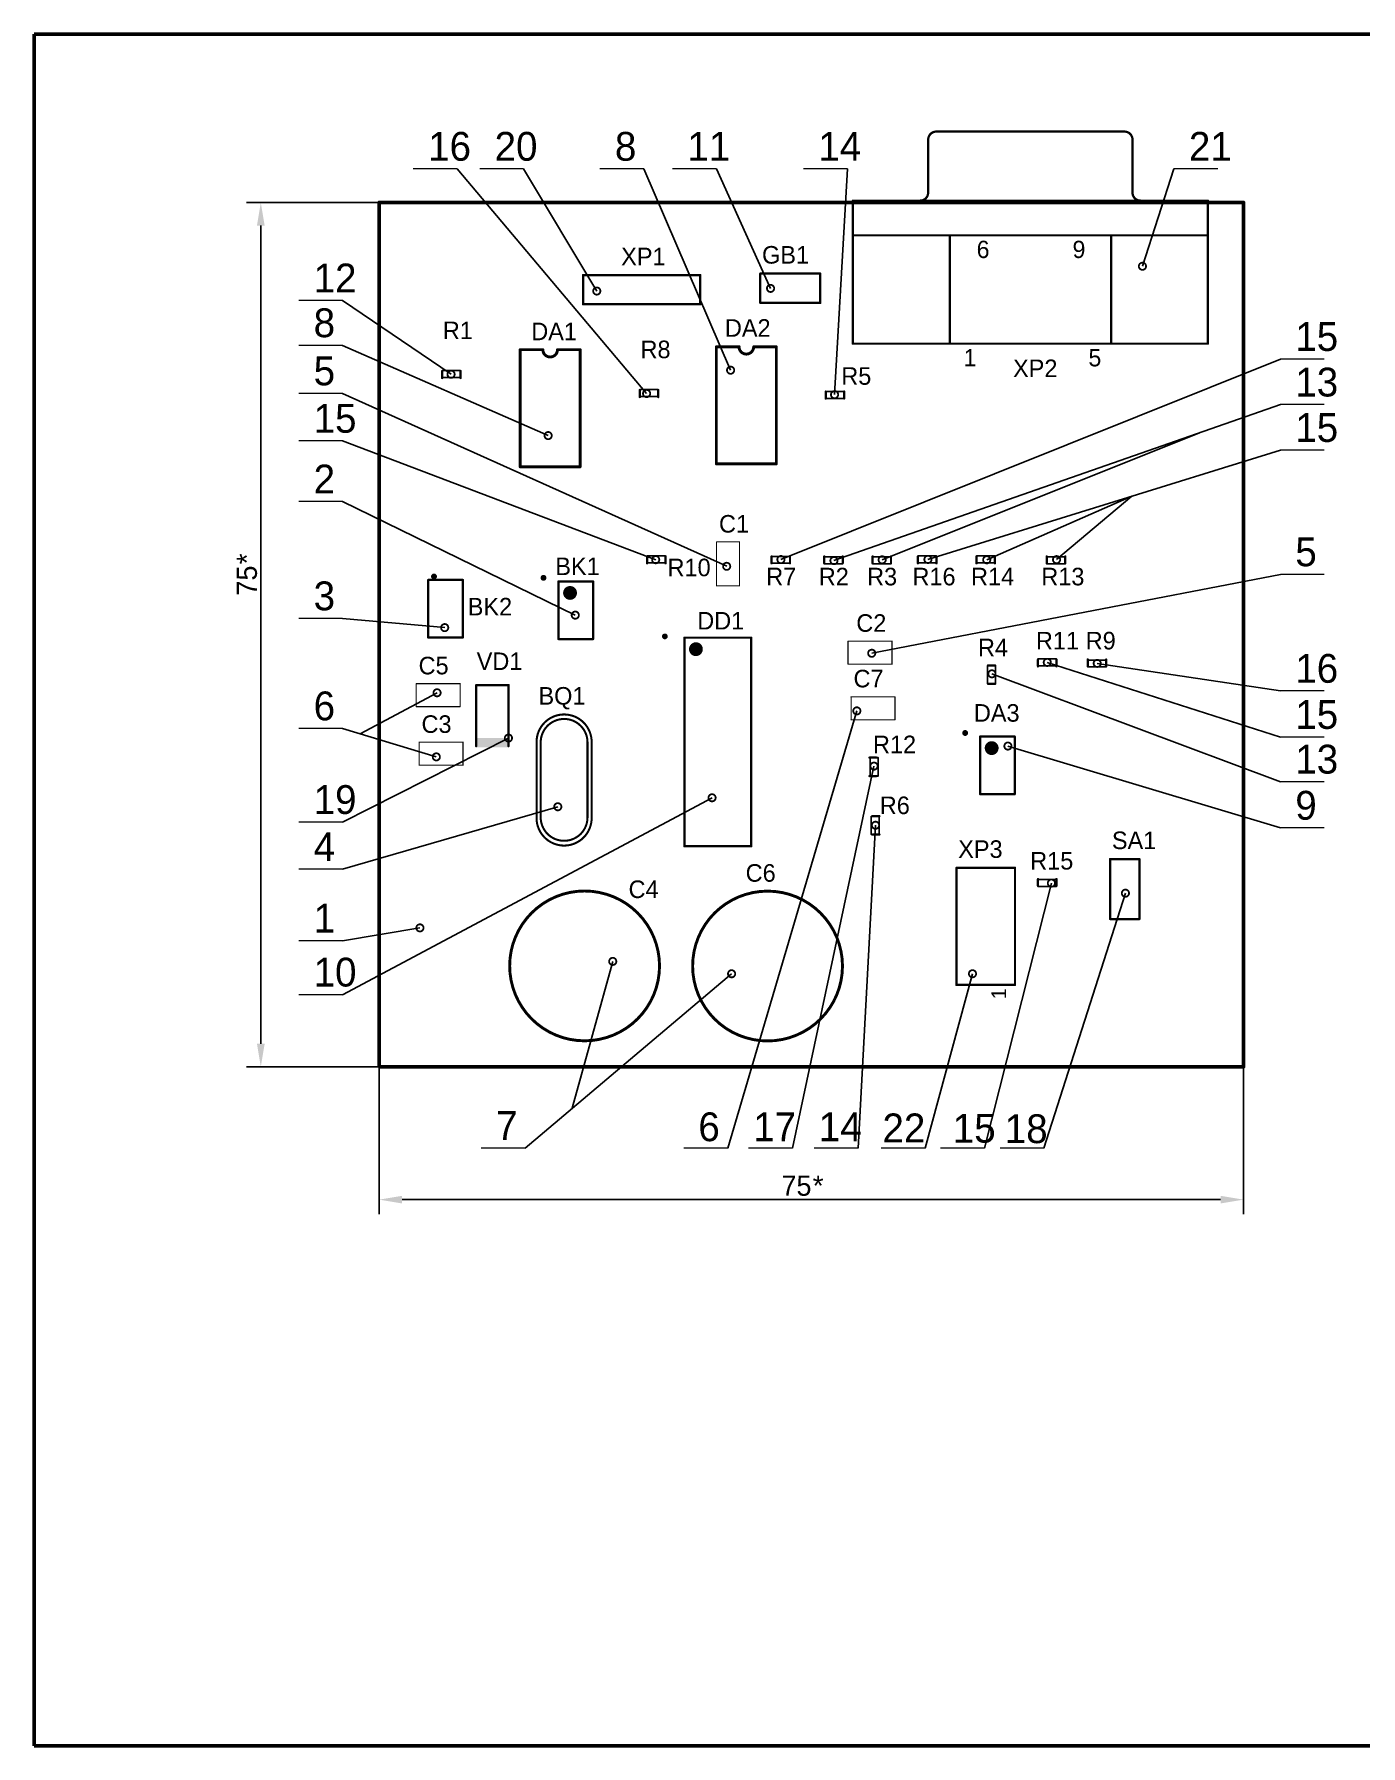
# Model space of a CAD drawing. Extents: x 233 to 653, y 19 to 316.
# Drawn here: x 233 to 463.2, y 18.6 to 315.6 of the extents above; entities that cross this region are included whole.
import ezdxf

# ---------------------------------------------------------------- set-up
doc = ezdxf.new("R2010")
doc.units = 0
doc.header["$MEASUREMENT"] = 0
doc.layers.get('0').update_dxf_attribs({"linetype": 'CONTINUOUS'})
doc.layers.get('Defpoints').update_dxf_attribs({"linetype": 'CONTINUOUS'})
for name, color, linetype, lineweight in [('Layer1', 7, 'CONTINUOUS', 50), ('Рамка', 7, 'CONTINUOUS', 50), ('Рамка2', 7, 'CONTINUOUS', 25)]:
    doc.layers.add(name, color=color, linetype=linetype, lineweight=lineweight)
doc.layers.add('rozmiru', color=82, linetype='CONTINUOUS')
doc.layers.add('TOPOVERLAY', color=250, linetype='CONTINUOUS')
doc.styles.add('style1', font='452826.ttf')
doc.styles.add('Гост', font='452826.ttf')
doc.dimstyles.new('Copy(2) of ISO-25', dxfattribs={"dimtxt": 2.5, "dimasz": 2.5, "dimexe": 1.25, "dimexo": 0.625, "dimtad": 1, "dimtxsty": 'Standard', "dimcen": 2.5, "dimadec": 0, "dimazin": 0, "dimtfac": 1, "dimtmove": 0, "dimatfit": 3, "dimldrblk": 'DOTSMALL', "dimfxl": 1, "dimarcsym": 0})
doc.dimstyles.new('Гост', dxfattribs={"dimtxt": 5, "dimasz": 4, "dimexe": 2.5, "dimexo": 0, "dimtad": 1, "dimtoh": 1, "dimzin": 9, "dimtxsty": 'Гост', "dimcen": 2.5, "dimadec": 0, "dimazin": 0, "dimtfac": 1, "dimtmove": 0, "dimatfit": 3, "dimfxl": 1, "dimarcsym": 0})

# ---------------------------------------------------------------- blocks, each defined once
blk = doc.blocks.new('SOIC_8CM_2')
at = {"layer": 'TOPOVERLAY'}
for points, const_width in [([(-2.67, 2.81, 1), (-2.93, 2.81, 1)], 0.25), ([(-2.99, 2.81, 1), (-2.86, 2.81, 1)], 0.125), ([(-2.74, 2.81, 1), (-2.61, 2.81, 1)], 0.125), ([(-1.55, 2.5, 1), (-1.45, 2.5, 1)], 0.1), ([(-1.55, 2.5, 1), (-1.45, 2.5, 1)], 0.1), ([(-0.2, 1.5, 1), (-0.8, 1.5, 1)], 0.6), ([(-0.95, 1.5, 1), (-0.65, 1.5, 1)], 0.3), ([(-0.35, 1.5, 1), (-0.05, 1.5, 1)], 0.3), ([(1.45, 2.5, 1), (1.55, 2.5, 1)], 0.1), ([(1.45, 2.5, 1), (1.55, 2.5, 1)], 0.1), ([(-1.55, -2.5, 1), (-1.45, -2.5, 1)], 0.1), ([(-1.55, -2.5, 1), (-1.45, -2.5, 1)], 0.1), ([(1.45, -2.5, 1), (1.55, -2.5, 1)], 0.1), ([(1.45, -2.5, 1), (1.55, -2.5, 1)], 0.1)]:
    blk.add_lwpolyline(points, format="xyb", close=True, dxfattribs=dict(at, const_width=const_width))
at = {"layer": 'TOPOVERLAY', "const_width": 0.2}
for points in [[(-1.5, 2.5), (1.5, 2.5)], [(-1.5, -2.5), (-1.5, 2.5)], [(1.5, -2.5), (1.5, 2.5)], [(-1.5, -2.5), (1.5, -2.5)]]:
    blk.add_lwpolyline(points, dxfattribs=at)
blk = doc.blocks.new('SOJ80P300X0_12M_3')
at = {"layer": 'TOPOVERLAY'}
for points, const_width in [([(-0.87, 2.8, 1), (-1.13, 2.8, 1)], 0.25), ([(-1.55, 2.5, 1), (-1.45, 2.5, 1)], 0.1), ([(-1.55, 2.5, 1), (-1.45, 2.5, 1)], 0.1), ([(-1.19, 2.8, 1), (-1.06, 2.8, 1)], 0.125), ([(-0.94, 2.8, 1), (-0.81, 2.8, 1)], 0.125), ([(1.45, 2.5, 1), (1.55, 2.5, 1)], 0.1), ([(1.45, 2.5, 1), (1.55, 2.5, 1)], 0.1), ([(-1.55, -2.5, 1), (-1.45, -2.5, 1)], 0.1), ([(-1.55, -2.5, 1), (-1.45, -2.5, 1)], 0.1), ([(1.45, -2.5, 1), (1.55, -2.5, 1)], 0.1), ([(1.45, -2.5, 1), (1.55, -2.5, 1)], 0.1)]:
    blk.add_lwpolyline(points, format="xyb", close=True, dxfattribs=dict(at, const_width=const_width))
at = {"layer": 'TOPOVERLAY', "const_width": 0.2}
for points in [[(-1.5, 2.5), (1.5, 2.5)], [(-1.5, -2.5), (-1.5, 2.5)], [(1.5, -2.5), (1.5, 2.5)], [(-1.5, -2.5), (1.5, -2.5)]]:
    blk.add_lwpolyline(points, dxfattribs=at)
blk = doc.blocks.new('HC49S_4')
at = {"layer": 'TOPOVERLAY', "const_width": 0.178}
for points in [[(-3.3, -2.39, -0.999759), (-3.3, 2.39)], [(-3.25, -2.03, -0.999491), (-3.24, 2.03)], [(3.28, 2.03, -0.999491), (3.26, -2.03)], [(3.3, 2.39, -0.999756), (3.3, -2.39)]]:
    blk.add_lwpolyline(points, format="xyb", dxfattribs=at)
for points in [[(-3.3, 2.39), (3.29, 2.39)], [(-3.24, 2.03), (3.28, 2.03)], [(-3.3, -2.39), (3.29, -2.39)], [(-3.25, -2.03), (3.26, -2.03)]]:
    blk.add_lwpolyline(points, dxfattribs=at)
at = {"layer": 'TOPOVERLAY', "const_width": 0.0889}
for points in [[(-3.35, 2.39, 1), (-3.26, 2.39, 1)], [(-3.35, 2.39, 1), (-3.26, 2.39, 1)], [(-3.28, 2.03, 1), (-3.19, 2.03, 1)], [(-3.28, 2.03, 1), (-3.19, 2.03, 1)], [(3.23, 2.03, 1), (3.32, 2.03, 1)], [(3.23, 2.03, 1), (3.32, 2.03, 1)], [(3.24, 2.39, 1), (3.33, 2.39, 1)], [(3.26, 2.39, 1), (3.35, 2.39, 1)], [(-3.35, -2.39, 1), (-3.26, -2.39, 1)], [(-3.35, -2.39, 1), (-3.26, -2.39, 1)], [(-3.3, -2.03, 1), (-3.21, -2.03, 1)], [(-3.3, -2.03, 1), (-3.21, -2.03, 1)], [(3.22, -2.03, 1), (3.31, -2.03, 1)], [(3.22, -2.03, 1), (3.31, -2.03, 1)], [(3.24, -2.39, 1), (3.33, -2.39, 1)], [(3.26, -2.39, 1), (3.35, -2.39, 1)]]:
    blk.add_lwpolyline(points, format="xyb", close=True, dxfattribs=at)
blk = doc.blocks.new('C0805_5')
at = {"layer": 'TOPOVERLAY', "const_width": 0.1}
for points in [[(-1.9, 1), (1.91, 1)], [(-1.9, 1), (-1.9, 0.9)], [(-1.9, 0.9), (-1.9, -1)], [(1.91, 1), (1.91, -1)], [(-1.9, -1), (1.91, -1)]]:
    blk.add_lwpolyline(points, dxfattribs=at)
at = {"layer": 'TOPOVERLAY', "const_width": 0.05}
for points in [[(-1.93, 1, 1), (-1.88, 1, 1)], [(-1.93, 1, 1), (-1.88, 1, 1)], [(-1.93, 0.9, 1), (-1.88, 0.9, 1)], [(-1.93, 0.9, 1), (-1.88, 0.9, 1)], [(1.88, 1, 1), (1.93, 1, 1)], [(1.88, 1, 1), (1.93, 1, 1)], [(-1.93, -1, 1), (-1.88, -1, 1)], [(-1.93, -1, 1), (-1.88, -1, 1)], [(1.88, -1, 1), (1.93, -1, 1)], [(1.88, -1, 1), (1.93, -1, 1)]]:
    blk.add_lwpolyline(points, format="xyb", close=True, dxfattribs=at)
blk = doc.blocks.new('C0805_6')
at = {"layer": 'TOPOVERLAY', "const_width": 0.1}
for points in [[(1.91, 1), (-1.9, 1)], [(-1.9, 1), (-1.9, 0.9)], [(-1.9, 0.9), (-1.9, -1)], [(1.91, 1), (1.91, -1)], [(1.91, -1), (-1.9, -1)]]:
    blk.add_lwpolyline(points, dxfattribs=at)
at = {"layer": 'TOPOVERLAY', "const_width": 0.05}
for points in [[(-1.93, 1, 1), (-1.88, 1, 1)], [(-1.93, 1, 1), (-1.88, 1, 1)], [(-1.93, 0.9, 1), (-1.88, 0.9, 1)], [(-1.93, 0.9, 1), (-1.88, 0.9, 1)], [(1.88, 1, 1), (1.93, 1, 1)], [(1.88, 1, 1), (1.93, 1, 1)], [(-1.93, -1, 1), (-1.88, -1, 1)], [(-1.93, -1, 1), (-1.88, -1, 1)], [(1.88, -1, 1), (1.93, -1, 1)], [(1.88, -1, 1), (1.93, -1, 1)]]:
    blk.add_lwpolyline(points, format="xyb", close=True, dxfattribs=at)
blk = doc.blocks.new('C0805_7')
at = {"layer": 'TOPOVERLAY', "const_width": 0.1}
for points in [[(1.91, 1), (-1.9, 1)], [(-1.9, 1), (-1.9, 0.9)], [(-1.9, 0.9), (-1.9, -1)], [(1.91, 1), (1.91, -1)], [(1.91, -1), (-1.9, -1)]]:
    blk.add_lwpolyline(points, dxfattribs=at)
at = {"layer": 'TOPOVERLAY', "const_width": 0.05}
for points in [[(-1.93, 1, 1), (-1.88, 1, 1)], [(-1.93, 1, 1), (-1.88, 1, 1)], [(-1.93, 0.9, 1), (-1.88, 0.9, 1)], [(-1.93, 0.9, 1), (-1.88, 0.9, 1)], [(1.88, 1, 1), (1.93, 1, 1)], [(1.88, 1, 1), (1.93, 1, 1)], [(-1.93, -1, 1), (-1.88, -1, 1)], [(-1.93, -1, 1), (-1.88, -1, 1)], [(1.88, -1, 1), (1.93, -1, 1)], [(1.88, -1, 1), (1.93, -1, 1)]]:
    blk.add_lwpolyline(points, format="xyb", close=True, dxfattribs=at)
blk = doc.blocks.new('LZ_12_26_1000_______25___8')
at = {"layer": 'TOPOVERLAY'}
for points, const_width in [([(6.5, 0, 1), (-6.5, 0, 1)], 0.254), ([(-6.56, 0, 1), (-6.44, 0, 1)], 0.127), ([(6.44, 0, 1), (6.56, 0, 1)], 0.127)]:
    blk.add_lwpolyline(points, format="xyb", close=True, dxfattribs=dict(at, const_width=const_width))
blk = doc.blocks.new('C0805_9')
at = {"layer": 'TOPOVERLAY', "const_width": 0.1}
for points in [[(1.91, 1), (-1.9, 1)], [(-1.9, 1), (-1.9, 0.9)], [(-1.9, 0.9), (-1.9, -1)], [(1.91, 1), (1.91, -1)], [(1.91, -1), (-1.9, -1)]]:
    blk.add_lwpolyline(points, dxfattribs=at)
at = {"layer": 'TOPOVERLAY', "const_width": 0.05}
for points in [[(-1.93, 1, 1), (-1.88, 1, 1)], [(-1.93, 1, 1), (-1.88, 1, 1)], [(-1.93, 0.9, 1), (-1.88, 0.9, 1)], [(-1.93, 0.9, 1), (-1.88, 0.9, 1)], [(1.88, 1, 1), (1.93, 1, 1)], [(1.88, 1, 1), (1.93, 1, 1)], [(-1.93, -1, 1), (-1.88, -1, 1)], [(-1.93, -1, 1), (-1.88, -1, 1)], [(1.88, -1, 1), (1.93, -1, 1)], [(1.88, -1, 1), (1.93, -1, 1)]]:
    blk.add_lwpolyline(points, format="xyb", close=True, dxfattribs=at)
blk = doc.blocks.new('LZ_12_26_1000_______25___9')
at = {"layer": 'TOPOVERLAY'}
for points, const_width in [([(6.5, 0, 1), (-6.5, 0, 1)], 0.254), ([(-6.56, 0, 1), (-6.44, 0, 1)], 0.127), ([(6.44, 0, 1), (6.56, 0, 1)], 0.127)]:
    blk.add_lwpolyline(points, format="xyb", close=True, dxfattribs=dict(at, const_width=const_width))
blk = doc.blocks.new('C0805_11')
at = {"layer": 'TOPOVERLAY', "const_width": 0.1}
for points in [[(-1.9, 1), (1.91, 1)], [(-1.9, 0.9), (-1.9, 1)], [(-1.9, -1), (-1.9, 0.9)], [(1.91, -1), (1.91, 1)], [(-1.9, -1), (1.91, -1)]]:
    blk.add_lwpolyline(points, dxfattribs=at)
at = {"layer": 'TOPOVERLAY', "const_width": 0.05}
for points in [[(-1.93, 1, 1), (-1.88, 1, 1)], [(-1.93, 1, 1), (-1.88, 1, 1)], [(-1.93, 0.9, 1), (-1.88, 0.9, 1)], [(-1.93, 0.9, 1), (-1.88, 0.9, 1)], [(1.88, 1, 1), (1.93, 1, 1)], [(1.88, 1, 1), (1.93, 1, 1)], [(-1.93, -1, 1), (-1.88, -1, 1)], [(-1.93, -1, 1), (-1.88, -1, 1)], [(1.88, -1, 1), (1.93, -1, 1)], [(1.88, -1, 1), (1.93, -1, 1)]]:
    blk.add_lwpolyline(points, format="xyb", close=True, dxfattribs=at)
blk = doc.blocks.new('PDIP8_12')
at = {"layer": 'TOPOVERLAY', "const_width": 0.254}
for points in [[(1.52, -8.89), (1.52, 1.27)], [(1.52, 1.27), (3.49, 1.27)], [(4.76, 1.27), (6.73, 1.27)], [(6.73, -8.89), (6.73, 1.27)], [(1.52, -8.89), (6.73, -8.89)]]:
    blk.add_lwpolyline(points, dxfattribs=at)
at = {"layer": 'TOPOVERLAY', "const_width": 0.127}
for points in [[(1.46, 1.27, 1), (1.59, 1.27, 1)], [(1.46, 1.27, 1), (1.59, 1.27, 1)], [(3.43, 1.27, 1), (3.56, 1.27, 1)], [(3.43, 1.27, 1), (3.56, 1.27, 1)], [(4.7, 1.27, 1), (4.83, 1.27, 1)], [(4.7, 1.27, 1), (4.83, 1.27, 1)], [(6.67, 1.27, 1), (6.79, 1.27, 1)], [(6.67, 1.27, 1), (6.79, 1.27, 1)], [(1.46, -8.89, 1), (1.59, -8.89, 1)], [(1.46, -8.89, 1), (1.59, -8.89, 1)], [(6.67, -8.89, 1), (6.79, -8.89, 1)], [(6.67, -8.89, 1), (6.79, -8.89, 1)]]:
    blk.add_lwpolyline(points, format="xyb", close=True, dxfattribs=at)
at = {"layer": 'TOPOVERLAY', "const_width": 0.254}
blk.add_lwpolyline([(4.76, 1.27, -1), (3.49, 1.27)], format="xyb", dxfattribs=at)
blk = doc.blocks.new('PDIP8_13')
at = {"layer": 'TOPOVERLAY', "const_width": 0.254}
for points in [[(1.52, -8.89), (1.52, 1.27)], [(1.52, 1.27), (3.49, 1.27)], [(4.76, 1.27), (6.73, 1.27)], [(6.73, -8.89), (6.73, 1.27)], [(1.52, -8.89), (6.73, -8.89)]]:
    blk.add_lwpolyline(points, dxfattribs=at)
at = {"layer": 'TOPOVERLAY', "const_width": 0.127}
for points in [[(1.46, 1.27, 1), (1.59, 1.27, 1)], [(1.46, 1.27, 1), (1.59, 1.27, 1)], [(3.43, 1.27, 1), (3.56, 1.27, 1)], [(3.43, 1.27, 1), (3.56, 1.27, 1)], [(4.7, 1.27, 1), (4.83, 1.27, 1)], [(4.7, 1.27, 1), (4.83, 1.27, 1)], [(6.67, 1.27, 1), (6.79, 1.27, 1)], [(6.67, 1.27, 1), (6.79, 1.27, 1)], [(1.46, -8.89, 1), (1.59, -8.89, 1)], [(1.46, -8.89, 1), (1.59, -8.89, 1)], [(6.67, -8.89, 1), (6.79, -8.89, 1)], [(6.67, -8.89, 1), (6.79, -8.89, 1)]]:
    blk.add_lwpolyline(points, format="xyb", close=True, dxfattribs=at)
at = {"layer": 'TOPOVERLAY', "const_width": 0.254}
blk.add_lwpolyline([(4.76, 1.27, -1), (3.49, 1.27)], format="xyb", dxfattribs=at)
blk = doc.blocks.new('SOIC_8CM_14')
at = {"layer": 'TOPOVERLAY'}
for points, const_width in [([(-2.67, 2.81, 1), (-2.93, 2.81, 1)], 0.25), ([(-2.99, 2.81, 1), (-2.86, 2.81, 1)], 0.125), ([(-2.74, 2.81, 1), (-2.61, 2.81, 1)], 0.125), ([(-1.55, 2.5, 1), (-1.45, 2.5, 1)], 0.1), ([(-1.55, 2.5, 1), (-1.45, 2.5, 1)], 0.1), ([(-0.2, 1.5, 1), (-0.8, 1.5, 1)], 0.6), ([(-0.95, 1.5, 1), (-0.65, 1.5, 1)], 0.3), ([(-0.35, 1.5, 1), (-0.05, 1.5, 1)], 0.3), ([(1.45, 2.5, 1), (1.55, 2.5, 1)], 0.1), ([(1.45, 2.5, 1), (1.55, 2.5, 1)], 0.1), ([(-1.55, -2.5, 1), (-1.45, -2.5, 1)], 0.1), ([(-1.55, -2.5, 1), (-1.45, -2.5, 1)], 0.1), ([(1.45, -2.5, 1), (1.55, -2.5, 1)], 0.1), ([(1.45, -2.5, 1), (1.55, -2.5, 1)], 0.1)]:
    blk.add_lwpolyline(points, format="xyb", close=True, dxfattribs=dict(at, const_width=const_width))
at = {"layer": 'TOPOVERLAY', "const_width": 0.2}
for points in [[(-1.5, 2.5), (1.5, 2.5)], [(-1.5, -2.5), (-1.5, 2.5)], [(1.5, -2.5), (1.5, 2.5)], [(-1.5, -2.5), (1.5, -2.5)]]:
    blk.add_lwpolyline(points, dxfattribs=at)
blk = doc.blocks.new('SOIC_SO28_M_15')
at = {"layer": 'TOPOVERLAY'}
for points, const_width in [([(-4.47, 9.16, 1), (-4.72, 9.16, 1)], 0.25), ([(-4.79, 9.16, 1), (-4.66, 9.16, 1)], 0.125), ([(-4.54, 9.16, 1), (-4.41, 9.16, 1)], 0.125), ([(-2.95, 9.05, 1), (-2.85, 9.05, 1)], 0.1), ([(-2.95, 9.05, 1), (-2.85, 9.05, 1)], 0.1), ([(2.85, 9.05, 1), (2.95, 9.05, 1)], 0.1), ([(2.85, 9.05, 1), (2.95, 9.05, 1)], 0.1), ([(-1.6, 8.05, 1), (-2.2, 8.05, 1)], 0.6), ([(-2.35, 8.05, 1), (-2.05, 8.05, 1)], 0.3), ([(-1.75, 8.05, 1), (-1.45, 8.05, 1)], 0.3), ([(-2.95, -9.05, 1), (-2.85, -9.05, 1)], 0.1), ([(-2.95, -9.05, 1), (-2.85, -9.05, 1)], 0.1), ([(2.85, -9.05, 1), (2.95, -9.05, 1)], 0.1), ([(2.85, -9.05, 1), (2.95, -9.05, 1)], 0.1)]:
    blk.add_lwpolyline(points, format="xyb", close=True, dxfattribs=dict(at, const_width=const_width))
at = {"layer": 'TOPOVERLAY', "const_width": 0.2}
for points in [[(-2.9, -9.05), (-2.9, 9.05)], [(-2.9, 9.05), (2.9, 9.05)], [(2.9, -9.05), (2.9, 9.05)], [(-2.9, -9.05), (2.9, -9.05)]]:
    blk.add_lwpolyline(points, dxfattribs=at)
blk = doc.blocks.new('B______16')
at = {"layer": 'TOPOVERLAY', "const_width": 0.2}
for points in [[(-4.95, -2.29), (-4.95, 0.25)], [(-4.95, 0.25), (0.25, 0.25)], [(0.25, -2.29), (0.25, 0.25)], [(-4.95, -2.29), (0.25, -2.29)]]:
    blk.add_lwpolyline(points, dxfattribs=at)
at = {"layer": 'TOPOVERLAY', "const_width": 0.1}
for points in [[(-5, 0.25, 1), (-4.9, 0.25, 1)], [(-5, 0.25, 1), (-4.9, 0.25, 1)], [(0.2, 0.25, 1), (0.3, 0.25, 1)], [(0.2, 0.25, 1), (0.3, 0.25, 1)], [(-5, -2.29, 1), (-4.9, -2.29, 1)], [(-5, -2.29, 1), (-4.9, -2.29, 1)], [(0.2, -2.29, 1), (0.3, -2.29, 1)], [(0.2, -2.29, 1), (0.3, -2.29, 1)]]:
    blk.add_lwpolyline(points, format="xyb", close=True, dxfattribs=at)
blk = doc.blocks.new('1206_17')
at = {"layer": 'TOPOVERLAY', "const_width": 0.2}
for points in [[(0.3, 0.8), (-0.3, 0.8)], [(0.3, -0.8), (-0.3, -0.8)]]:
    blk.add_lwpolyline(points, dxfattribs=at)
at = {"layer": 'TOPOVERLAY', "const_width": 0.1}
for points in [[(-0.35, 0.8, 1), (-0.25, 0.8, 1)], [(0.25, 0.8, 1), (0.35, 0.8, 1)], [(-0.35, -0.8, 1), (-0.25, -0.8, 1)], [(0.25, -0.8, 1), (0.35, -0.8, 1)]]:
    blk.add_lwpolyline(points, format="xyb", close=True, dxfattribs=at)
blk = doc.blocks.new('1206_18')
at = {"layer": 'TOPOVERLAY', "const_width": 0.2}
for points in [[(-0.3, 0.8), (0.3, 0.8)], [(-0.3, -0.8), (0.3, -0.8)]]:
    blk.add_lwpolyline(points, dxfattribs=at)
at = {"layer": 'TOPOVERLAY', "const_width": 0.1}
for points in [[(-0.35, 0.8, 1), (-0.25, 0.8, 1)], [(0.25, 0.8, 1), (0.35, 0.8, 1)], [(-0.35, -0.8, 1), (-0.25, -0.8, 1)], [(0.25, -0.8, 1), (0.35, -0.8, 1)]]:
    blk.add_lwpolyline(points, format="xyb", close=True, dxfattribs=at)
blk = doc.blocks.new('1206_19')
at = {"layer": 'TOPOVERLAY', "const_width": 0.2}
for points in [[(-0.3, 0.8), (0.3, 0.8)], [(-0.3, -0.8), (0.3, -0.8)]]:
    blk.add_lwpolyline(points, dxfattribs=at)
at = {"layer": 'TOPOVERLAY', "const_width": 0.1}
for points in [[(-0.35, 0.8, 1), (-0.25, 0.8, 1)], [(0.25, 0.8, 1), (0.35, 0.8, 1)], [(-0.35, -0.8, 1), (-0.25, -0.8, 1)], [(0.25, -0.8, 1), (0.35, -0.8, 1)]]:
    blk.add_lwpolyline(points, format="xyb", close=True, dxfattribs=at)
blk = doc.blocks.new('1206_20')
at = {"layer": 'TOPOVERLAY', "const_width": 0.2}
for points in [[(0.3, 0.8), (-0.3, 0.8)], [(0.3, -0.8), (-0.3, -0.8)]]:
    blk.add_lwpolyline(points, dxfattribs=at)
at = {"layer": 'TOPOVERLAY', "const_width": 0.1}
for points in [[(-0.35, 0.8, 1), (-0.25, 0.8, 1)], [(0.25, 0.8, 1), (0.35, 0.8, 1)], [(-0.35, -0.8, 1), (-0.25, -0.8, 1)], [(0.25, -0.8, 1), (0.35, -0.8, 1)]]:
    blk.add_lwpolyline(points, format="xyb", close=True, dxfattribs=at)
blk = doc.blocks.new('1206_21')
at = {"layer": 'TOPOVERLAY', "const_width": 0.2}
for points in [[(-0.3, 0.8), (0.3, 0.8)], [(-0.3, -0.8), (0.3, -0.8)]]:
    blk.add_lwpolyline(points, dxfattribs=at)
at = {"layer": 'TOPOVERLAY', "const_width": 0.1}
for points in [[(-0.35, 0.8, 1), (-0.25, 0.8, 1)], [(0.25, 0.8, 1), (0.35, 0.8, 1)], [(-0.35, -0.8, 1), (-0.25, -0.8, 1)], [(0.25, -0.8, 1), (0.35, -0.8, 1)]]:
    blk.add_lwpolyline(points, format="xyb", close=True, dxfattribs=at)
blk = doc.blocks.new('1206_22')
at = {"layer": 'TOPOVERLAY', "const_width": 0.2}
for points in [[(0.3, 0.8), (-0.3, 0.8)], [(0.3, -0.8), (-0.3, -0.8)]]:
    blk.add_lwpolyline(points, dxfattribs=at)
at = {"layer": 'TOPOVERLAY', "const_width": 0.1}
for points in [[(-0.35, 0.8, 1), (-0.25, 0.8, 1)], [(0.25, 0.8, 1), (0.35, 0.8, 1)], [(-0.35, -0.8, 1), (-0.25, -0.8, 1)], [(0.25, -0.8, 1), (0.35, -0.8, 1)]]:
    blk.add_lwpolyline(points, format="xyb", close=True, dxfattribs=at)
blk = doc.blocks.new('1206_23')
at = {"layer": 'TOPOVERLAY', "const_width": 0.2}
for points in [[(0.3, 0.8), (-0.3, 0.8)], [(0.3, -0.8), (-0.3, -0.8)]]:
    blk.add_lwpolyline(points, dxfattribs=at)
at = {"layer": 'TOPOVERLAY', "const_width": 0.1}
for points in [[(-0.35, 0.8, 1), (-0.25, 0.8, 1)], [(0.25, 0.8, 1), (0.35, 0.8, 1)], [(-0.35, -0.8, 1), (-0.25, -0.8, 1)], [(0.25, -0.8, 1), (0.35, -0.8, 1)]]:
    blk.add_lwpolyline(points, format="xyb", close=True, dxfattribs=at)
blk = doc.blocks.new('1206_24')
at = {"layer": 'TOPOVERLAY', "const_width": 0.2}
for points in [[(0.3, 0.8), (-0.3, 0.8)], [(0.3, -0.8), (-0.3, -0.8)]]:
    blk.add_lwpolyline(points, dxfattribs=at)
at = {"layer": 'TOPOVERLAY', "const_width": 0.1}
for points in [[(-0.35, 0.8, 1), (-0.25, 0.8, 1)], [(0.25, 0.8, 1), (0.35, 0.8, 1)], [(-0.35, -0.8, 1), (-0.25, -0.8, 1)], [(0.25, -0.8, 1), (0.35, -0.8, 1)]]:
    blk.add_lwpolyline(points, format="xyb", close=True, dxfattribs=at)
blk = doc.blocks.new('1206_25')
at = {"layer": 'TOPOVERLAY', "const_width": 0.2}
for points in [[(-0.3, 0.8), (0.3, 0.8)], [(-0.3, -0.8), (0.3, -0.8)]]:
    blk.add_lwpolyline(points, dxfattribs=at)
at = {"layer": 'TOPOVERLAY', "const_width": 0.1}
for points in [[(-0.35, 0.8, 1), (-0.25, 0.8, 1)], [(0.25, 0.8, 1), (0.35, 0.8, 1)], [(-0.35, -0.8, 1), (-0.25, -0.8, 1)], [(0.25, -0.8, 1), (0.35, -0.8, 1)]]:
    blk.add_lwpolyline(points, format="xyb", close=True, dxfattribs=at)
blk = doc.blocks.new('1206_26')
at = {"layer": 'TOPOVERLAY', "const_width": 0.2}
for points in [[(0.3, 0.8), (-0.3, 0.8)], [(0.3, -0.8), (-0.3, -0.8)]]:
    blk.add_lwpolyline(points, dxfattribs=at)
at = {"layer": 'TOPOVERLAY', "const_width": 0.1}
for points in [[(-0.35, 0.8, 1), (-0.25, 0.8, 1)], [(0.25, 0.8, 1), (0.35, 0.8, 1)], [(-0.35, -0.8, 1), (-0.25, -0.8, 1)], [(0.25, -0.8, 1), (0.35, -0.8, 1)]]:
    blk.add_lwpolyline(points, format="xyb", close=True, dxfattribs=at)
blk = doc.blocks.new('1206_27')
at = {"layer": 'TOPOVERLAY', "const_width": 0.2}
for points in [[(-0.3, 0.8), (0.3, 0.8)], [(-0.3, -0.8), (0.3, -0.8)]]:
    blk.add_lwpolyline(points, dxfattribs=at)
at = {"layer": 'TOPOVERLAY', "const_width": 0.1}
for points in [[(-0.35, 0.8, 1), (-0.25, 0.8, 1)], [(0.25, 0.8, 1), (0.35, 0.8, 1)], [(-0.35, -0.8, 1), (-0.25, -0.8, 1)], [(0.25, -0.8, 1), (0.35, -0.8, 1)]]:
    blk.add_lwpolyline(points, format="xyb", close=True, dxfattribs=at)
blk = doc.blocks.new('1206_28')
at = {"layer": 'TOPOVERLAY', "const_width": 0.2}
for points in [[(-0.3, 0.8), (0.3, 0.8)], [(-0.3, -0.8), (0.3, -0.8)]]:
    blk.add_lwpolyline(points, dxfattribs=at)
at = {"layer": 'TOPOVERLAY', "const_width": 0.1}
for points in [[(-0.35, 0.8, 1), (-0.25, 0.8, 1)], [(0.25, 0.8, 1), (0.35, 0.8, 1)], [(-0.35, -0.8, 1), (-0.25, -0.8, 1)], [(0.25, -0.8, 1), (0.35, -0.8, 1)]]:
    blk.add_lwpolyline(points, format="xyb", close=True, dxfattribs=at)
blk = doc.blocks.new('1206_29')
at = {"layer": 'TOPOVERLAY', "const_width": 0.2}
for points in [[(-0.3, 0.8), (0.3, 0.8)], [(-0.3, -0.8), (0.3, -0.8)]]:
    blk.add_lwpolyline(points, dxfattribs=at)
at = {"layer": 'TOPOVERLAY', "const_width": 0.1}
for points in [[(-0.35, 0.8, 1), (-0.25, 0.8, 1)], [(0.25, 0.8, 1), (0.35, 0.8, 1)], [(-0.35, -0.8, 1), (-0.25, -0.8, 1)], [(0.25, -0.8, 1), (0.35, -0.8, 1)]]:
    blk.add_lwpolyline(points, format="xyb", close=True, dxfattribs=at)
blk = doc.blocks.new('1206_30')
at = {"layer": 'TOPOVERLAY', "const_width": 0.2}
for points in [[(-0.3, 0.8), (0.3, 0.8)], [(-0.3, -0.8), (0.3, -0.8)]]:
    blk.add_lwpolyline(points, dxfattribs=at)
at = {"layer": 'TOPOVERLAY', "const_width": 0.1}
for points in [[(-0.35, 0.8, 1), (-0.25, 0.8, 1)], [(0.25, 0.8, 1), (0.35, 0.8, 1)], [(-0.35, -0.8, 1), (-0.25, -0.8, 1)], [(0.25, -0.8, 1), (0.35, -0.8, 1)]]:
    blk.add_lwpolyline(points, format="xyb", close=True, dxfattribs=at)
blk = doc.blocks.new('1206_31')
at = {"layer": 'TOPOVERLAY', "const_width": 0.2}
for points in [[(-0.3, 0.8), (0.3, 0.8)], [(-0.3, -0.8), (0.3, -0.8)]]:
    blk.add_lwpolyline(points, dxfattribs=at)
at = {"layer": 'TOPOVERLAY', "const_width": 0.1}
for points in [[(-0.35, 0.8, 1), (-0.25, 0.8, 1)], [(0.25, 0.8, 1), (0.35, 0.8, 1)], [(-0.35, -0.8, 1), (-0.25, -0.8, 1)], [(0.25, -0.8, 1), (0.35, -0.8, 1)]]:
    blk.add_lwpolyline(points, format="xyb", close=True, dxfattribs=at)
blk = doc.blocks.new('1206_32')
at = {"layer": 'TOPOVERLAY', "const_width": 0.2}
for points in [[(-0.3, 0.8), (0.3, 0.8)], [(-0.3, -0.8), (0.3, -0.8)]]:
    blk.add_lwpolyline(points, dxfattribs=at)
at = {"layer": 'TOPOVERLAY', "const_width": 0.1}
for points in [[(-0.35, 0.8, 1), (-0.25, 0.8, 1)], [(0.25, 0.8, 1), (0.35, 0.8, 1)], [(-0.35, -0.8, 1), (-0.25, -0.8, 1)], [(0.25, -0.8, 1), (0.35, -0.8, 1)]]:
    blk.add_lwpolyline(points, format="xyb", close=True, dxfattribs=at)
blk = doc.blocks.new('B______33')
at = {"layer": 'TOPOVERLAY', "const_width": 0.2}
for points in [[(-4.95, -2.29), (-4.95, 0.25)], [(0.25, 0.25), (-4.95, 0.25)], [(0.25, -2.29), (0.25, 0.25)], [(0.25, -2.29), (-4.95, -2.29)]]:
    blk.add_lwpolyline(points, dxfattribs=at)
at = {"layer": 'TOPOVERLAY', "const_width": 0.1}
for points in [[(-5, 0.25, 1), (-4.9, 0.25, 1)], [(-5, 0.25, 1), (-4.9, 0.25, 1)], [(0.2, 0.25, 1), (0.3, 0.25, 1)], [(0.2, 0.25, 1), (0.3, 0.25, 1)], [(-5, -2.29, 1), (-4.9, -2.29, 1)], [(-5, -2.29, 1), (-4.9, -2.29, 1)], [(0.2, -2.29, 1), (0.3, -2.29, 1)], [(0.2, -2.29, 1), (0.3, -2.29, 1)]]:
    blk.add_lwpolyline(points, format="xyb", close=True, dxfattribs=at)
blk = doc.blocks.new('DO_41_34')
at = {"layer": 'TOPOVERLAY', "const_width": 0.2}
for points in [[(-2.65, -1.4), (-2.65, 1.4)], [(2.65, 1.4), (-2.65, 1.4)], [(2.65, -1.4), (-2.65, -1.4)]]:
    blk.add_lwpolyline(points, dxfattribs=at)
at = {"layer": 'TOPOVERLAY', "const_width": 0.1}
for points in [[(-2.7, 1.4, 1), (-2.6, 1.4, 1)], [(-2.7, 1.4, 1), (-2.6, 1.4, 1)], [(2.6, 1.4, 1), (2.7, 1.4, 1)], [(-2.7, -1.4, 1), (-2.6, -1.4, 1)], [(-2.7, -1.4, 1), (-2.6, -1.4, 1)], [(2.6, -1.4, 1), (2.7, -1.4, 1)]]:
    blk.add_lwpolyline(points, format="xyb", close=True, dxfattribs=at)
at = {"layer": 'TOPOVERLAY'}
blk.add_solid([(1.95, -1.4), (2.75, -1.4), (1.95, 1.4), (2.75, 1.4)], dxfattribs=at)
blk = doc.blocks.new('HDR1X4___WA_35')
at = {"layer": 'TOPOVERLAY', "const_width": 0.2}
for points in [[(8.89, 1.27), (-1.27, 1.27)], [(-1.27, 1.27), (-1.27, -1.27)], [(8.89, 1.27), (8.89, -1.27)], [(8.89, -1.27), (-1.27, -1.27)]]:
    blk.add_lwpolyline(points, dxfattribs=at)
at = {"layer": 'TOPOVERLAY', "const_width": 0.1}
for points in [[(-1.32, 1.27, 1), (-1.22, 1.27, 1)], [(-1.32, 1.27, 1), (-1.22, 1.27, 1)], [(8.84, 1.27, 1), (8.94, 1.27, 1)], [(8.84, 1.27, 1), (8.94, 1.27, 1)], [(-1.32, -1.27, 1), (-1.22, -1.27, 1)], [(-1.32, -1.27, 1), (-1.22, -1.27, 1)], [(8.84, -1.27, 1), (8.94, -1.27, 1)], [(8.84, -1.27, 1), (8.94, -1.27, 1)]]:
    blk.add_lwpolyline(points, format="xyb", close=True, dxfattribs=at)
blk = doc.blocks.new('HDR2X4_____________36')
at = {"layer": 'TOPOVERLAY', "const_width": 0.2}
for points in [[(-1.27, 3.81), (-1.27, -1.27)], [(-1.27, 3.81), (8.89, 3.81)], [(8.89, 3.81), (8.89, -1.27)], [(-1.27, -1.27), (8.89, -1.27)]]:
    blk.add_lwpolyline(points, dxfattribs=at)
at = {"layer": 'TOPOVERLAY', "const_width": 0.1}
for points in [[(-1.32, 3.81, 1), (-1.22, 3.81, 1)], [(-1.32, 3.81, 1), (-1.22, 3.81, 1)], [(8.84, 3.81, 1), (8.94, 3.81, 1)], [(8.84, 3.81, 1), (8.94, 3.81, 1)], [(-1.32, -1.27, 1), (-1.22, -1.27, 1)], [(-1.32, -1.27, 1), (-1.22, -1.27, 1)], [(8.84, -1.27, 1), (8.94, -1.27, 1)], [(8.84, -1.27, 1), (8.94, -1.27, 1)]]:
    blk.add_lwpolyline(points, format="xyb", close=True, dxfattribs=at)
at = {"layer": 'TOPOVERLAY'}
blk.add_text('1', height=1.27, dxfattribs=at).set_placement((-2.5, -0.5))
blk = doc.blocks.new('*D87')
at = {"color": 0, "linetype": 'Continuous', "lineweight": -2, "transparency": 16777216}
for p, q in [((292.88, 136.37), (292.88, 110.83)), ((442.88, 136.37), (442.88, 110.83)), ((438.88, 113.33), (296.88, 113.33))]:
    blk.add_line(p, q, dxfattribs=at)
at = {"color": 0, "linetype": 'Continuous', "lineweight": 50, "transparency": 16777216}
for points in [[(296.88, 114), (296.88, 112.67), (292.88, 113.33)], [(438.88, 114), (438.88, 112.67), (442.88, 113.33)]]:
    blk.add_solid(points, dxfattribs=at)
at = {"layer": 'Defpoints', "color": 0, "linetype": 'Continuous', "lineweight": 50, "transparency": 16777216}
for p in [(292.88, 136.37), (442.88, 136.37), (292.88, 113.33)]:
    blk.add_point(p, dxfattribs=at)
at = {"color": 0, "linetype": 'Continuous', "transparency": 16777216, "insert": (366.25, 115.73), "char_height": 5, "attachment_point": 5, "style": 'Гост'}
blk.add_mtext('{\\H0.7x;75\\fArial|b0|i1|c204|p34;*}', dxfattribs=at)
blk = doc.blocks.new('*D88')
at = {"color": 0, "linetype": 'Continuous', "lineweight": -2, "transparency": 16777216}
for p, q in [((292.88, 286.37), (269.86, 286.37)), ((272.36, 282.37), (272.36, 140.37)), ((292.88, 136.37), (269.86, 136.37))]:
    blk.add_line(p, q, dxfattribs=at)
at = {"color": 0, "linetype": 'Continuous', "lineweight": 50, "transparency": 16777216}
for points in [[(271.69, 282.37), (273.03, 282.37), (272.36, 286.37)], [(271.69, 140.37), (273.03, 140.37), (272.36, 136.37)]]:
    blk.add_solid(points, dxfattribs=at)
at = {"layer": 'Defpoints', "color": 0, "linetype": 'Continuous', "lineweight": 50, "transparency": 16777216}
for p in [(292.88, 286.37), (272.36, 136.37), (292.88, 136.37)]:
    blk.add_point(p, dxfattribs=at)
at = {"color": 0, "linetype": 'Continuous', "transparency": 16777216, "insert": (269.96, 221.71), "char_height": 5, "attachment_point": 5, "rotation": 90, "style": 'Гост'}
blk.add_mtext('{\\H0.7x;75\\fArial|b0|i1|c204|p34;*}', dxfattribs=at)
blk = doc.blocks.new('_DotSmall')
at = {"color": 0, "linetype": 'ByBlock', "const_width": 0.5}
blk.add_lwpolyline([(-0.0625, 0, 1), (0.0625, 0, 1)], format="xyb", close=True, dxfattribs=at)
blk = doc.blocks.new('COM______36')
at = {"layer": 'TOPOVERLAY', "const_width": 0.2}
for points in [[(-8.86, 5.31, -0.414214), (-8.17, 6)], [(8.16, 6, -0.414214), (8.86, 5.31)], [(-8.87, 0.7, -0.414214), (-9.56, 0.01)], [(9.56, 0.01, -0.414214), (8.86, 0.7)]]:
    blk.add_lwpolyline(points, format="xyb", dxfattribs=at)
at = {"layer": 'TOPOVERLAY', "const_width": 0.1}
for points in [[(-8.22, 6, 1), (-8.12, 6, 1)], [(-8.22, 6, 1), (-8.12, 6, 1)], [(8.11, 6, 1), (8.21, 6, 1)], [(8.11, 6, 1), (8.21, 6, 1)], [(-8.91, 5.31, 1), (-8.81, 5.31, 1)], [(-8.92, 5.3, 1), (-8.82, 5.3, 1)], [(8.81, 5.31, 1), (8.91, 5.31, 1)], [(8.81, 5.3, 1), (8.91, 5.3, 1)], [(-15.45, 0, 1), (-15.35, 0, 1)], [(-15.45, 0, 1), (-15.35, 0, 1)], [(-9.61, 0.01, 1), (-9.51, 0.01, 1)], [(-8.92, 0.7, 1), (-8.82, 0.7, 1)], [(-8.92, 0.7, 1), (-8.82, 0.7, 1)], [(8.81, 0.7, 1), (8.91, 0.7, 1)], [(8.81, 0.7, 1), (8.91, 0.7, 1)], [(9.51, 0.01, 1), (9.61, 0.01, 1)], [(15.35, 0, 1), (15.45, 0, 1)], [(15.35, 0, 1), (15.45, 0, 1)], [(-15.45, -3, 1), (-15.35, -3, 1)], [(-7.05, -3, 1), (-6.95, -3, 1)], [(6.95, -3, 1), (7.05, -3, 1)], [(15.35, -3, 1), (15.45, -3, 1)], [(-15.45, -12.4, 1), (-15.35, -12.4, 1)], [(-15.45, -12.4, 1), (-15.35, -12.4, 1)], [(-7.05, -12.4, 1), (-6.95, -12.4, 1)], [(6.95, -12.4, 1), (7.05, -12.4, 1)], [(15.35, -12.4, 1), (15.45, -12.4, 1)], [(15.35, -12.4, 1), (15.45, -12.4, 1)]]:
    blk.add_lwpolyline(points, format="xyb", close=True, dxfattribs=at)
at = {"layer": 'TOPOVERLAY', "const_width": 0.2}
for points in [[(-8.17, 6), (8.16, 6)], [(-8.87, 0.7), (-8.87, 5.3)], [(8.86, 0.7), (8.86, 5.3)], [(-15.4, 0), (15.4, 0)], [(-15.4, -12.4), (-15.4, 0)], [(15.4, -12.4), (15.4, 0)], [(-15.4, -3), (15.4, -3)], [(-7, -12.4), (-7, -3)], [(7, -12.4), (7, -3)], [(-15.4, -12.4), (15.4, -12.4)]]:
    blk.add_lwpolyline(points, dxfattribs=at)
at = {"layer": 'TOPOVERLAY'}
for s, p in [('6', (-4.66, -4.97)), ('9', (3.66, -4.97)), ('1', (-5.79, -14.37)), ('5', (5.04, -14.37))]:
    blk.add_text(s, height=1.5, rotation=360, dxfattribs=at).set_placement(p)

msp = doc.modelspace()

# ---------------------------------------------------------------- linework, layer by layer
at = {"linetype": 'Continuous', "lineweight": 50}
msp.add_lwpolyline([(292.883, 136.368), (442.883, 136.368), (442.883, 286.368), (292.883, 286.368)], close=True, dxfattribs=at)
at = {"layer": 'Layer1', "lineweight": 18}
for p, q in [((306.421, 292.197), (298.799, 292.197)), ((317.955, 292.197), (310.334, 292.197)), ((338.832, 292.197), (331.211, 292.197)), ((351.405, 292.197), (343.784, 292.197)), ((374.128, 292.197), (366.507, 292.197)), ((438.418, 292.197), (430.797, 292.197)), ((286.556, 269.352), (278.935, 269.352)), ((286.556, 261.576), (278.935, 261.576)), ((456.882, 259.188), (449.26, 259.188)), ((286.556, 253.228), (278.935, 253.228)), ((456.882, 251.285), (449.26, 251.285)), ((286.556, 244.994), (278.935, 244.994)), ((456.882, 243.404), (449.26, 243.404)), ((286.556, 234.466), (278.935, 234.466)), ((456.882, 221.828), (449.26, 221.828)), ((286.556, 214.189), (278.935, 214.189)), ((456.882, 201.608), (449.26, 201.608)), ((286.556, 195.096), (278.935, 195.096)), ((456.882, 193.607), (449.26, 193.607)), ((456.882, 185.852), (449.26, 185.852)), ((286.556, 178.843), (278.935, 178.843)), ((456.882, 177.851), (449.26, 177.851)), ((286.556, 170.659), (278.935, 170.659)), ((286.556, 158.26), (278.935, 158.26)), ((286.556, 148.899), (278.935, 148.899)), ((318.228, 122.282), (310.607, 122.282)), ((353.382, 122.282), (345.76, 122.282)), ((364.605, 122.282), (356.984, 122.282)), ((375.978, 122.282), (368.357, 122.282)), ((387.615, 122.282), (379.993, 122.282)), ((397.925, 122.282), (390.304, 122.282)), ((408.236, 122.282), (400.615, 122.282))]:
    msp.add_line(p, q, dxfattribs=at)
at = {"layer": 'Рамка'}
for p, q in [((233.048, 18.563), (233.048, 315.563)), ((233.048, 315.563), (653.048, 315.563)), ((653.048, 18.563), (233.048, 18.563)), ((233.048, 18.563), (233.048, 18.563))]:
    msp.add_line(p, q, dxfattribs=at)
at = {"layer": 'Рамка2', "linetype": 'Continuous'}
for points in [[(303.825, 257.206), (307.025, 257.206), (307.025, 256.006), (303.825, 256.006)], [(338.115, 253.904), (341.315, 253.904), (341.315, 252.704), (338.115, 252.704)], [(370.373, 253.55), (373.573, 253.55), (373.573, 252.35), (370.373, 252.35)], [(339.385, 225.049), (342.585, 225.049), (342.585, 223.849), (339.385, 223.849)], [(360.975, 224.949), (364.175, 224.949), (364.175, 223.749), (360.975, 223.749)], [(370.119, 224.849), (373.319, 224.849), (373.319, 223.649), (370.119, 223.649)], [(378.501, 224.849), (381.701, 224.849), (381.701, 223.649), (378.501, 223.649)], [(386.375, 225.049), (389.575, 225.049), (389.575, 223.849), (386.375, 223.849)], [(396.535, 225.049), (399.735, 225.049), (399.735, 223.849), (396.535, 223.849)], [(408.727, 224.849), (411.927, 224.849), (411.927, 223.649), (408.727, 223.649)], [(398.451, 206.036), (399.851, 206.036), (399.851, 202.836), (398.451, 202.836)], [(407.203, 207.168), (410.403, 207.168), (410.403, 205.968), (407.203, 205.968)], [(415.839, 206.968), (419.039, 206.968), (419.039, 205.768), (415.839, 205.768)], [(378.077, 190.034), (379.477, 190.034), (379.477, 186.834), (378.077, 186.834)], [(378.277, 179.874), (379.677, 179.874), (379.677, 176.674), (378.277, 176.674)], [(407.203, 168.868), (410.403, 168.868), (410.403, 167.668), (407.203, 167.668)]]:
    msp.add_lwpolyline(points, close=True, dxfattribs=at)

# ---------------------------------------------------------------- block references
at = {"layer": 'Рамка2', "xscale": 2, "yscale": 2, "zscale": 2}
for name, p in [('COM______36', (405.883, 286.668)), ('B______16', (368.925, 273.524)), ('PDIP8_13', (348.351, 258.792)), ('PDIP8_12', (314.315, 258.284)), ('SOJ80P300X0_12M_3', (304.409, 215.866)), ('SOIC_8CM_2', (327.015, 215.612)), ('SOIC_SO28_M_15', (351.653, 192.752)), ('C0805_11', (378.577, 198.594)), ('SOIC_8CM_14', (400.167, 188.688)), ('1206_28', (378.577, 188.434)), ('LZ_12_26_1000_______25___8', (328.539, 153.89))]:
    msp.add_blockref(name, p, dxfattribs=at)
for name, p, rotation in [('HDR1X4___WA_35', (346.065, 271.238), 180), ('1206_17', (305.425, 256.506), 270), ('1206_24', (339.715, 253.204), 270), ('1206_21', (371.973, 252.95), 90), ('C0805_5', (353.431, 223.646), 90), ('1206_26', (340.985, 224.349), 270), ('1206_23', (362.575, 224.349), 270), ('1206_18', (371.719, 224.349), 90), ('1206_19', (380.101, 224.349), 90), ('1206_32', (387.975, 224.349), 90), ('1206_30', (398.135, 224.349), 90), ('1206_29', (410.327, 224.349), 90), ('C0805_6', (378.069, 208.246), 180), ('1206_20', (399.151, 204.436), 180), ('1206_27', (408.803, 206.468), 90), ('1206_25', (417.439, 206.468), 90), ('C0805_9', (303.139, 200.88), 180), ('DO_41_34', (312.537, 197.324), 270), ('HC49S_4', (324.983, 186.148), 90), ('C0805_7', (303.647, 190.72), 180), ('1206_22', (379.085, 178.274), 180), ('B______33', (424.297, 162.526), 270), ('HDR2X4_____________36', (400.675, 153.128), 90), ('LZ_12_26_1000_______25___9', (360.283, 153.868), 180), ('1206_31', (408.803, 168.368), 90)]:
    msp.add_blockref(name, p, dxfattribs=dict(at, rotation=rotation))

# ---------------------------------------------------------------- texts
at = {"layer": 'rozmiru', "lineweight": 50, "char_height": 5, "attachment_point": 1, "style": 'style1'}
for s, insert in [('{\\C0;16}', (301.391, 298.611)), ('{\\C0;20}', (312.925, 298.611)), ('{\\C0;8}', (333.802, 298.611)), ('{\\C0;11}', (346.375, 298.611)), ('{\\C0;14}', (369.098, 298.611)), ('{\\C0;21}', (433.388, 298.611)), ('{\\C0;12}', (281.526, 275.765)), ('{\\C0;8}', (281.526, 267.989)), ('{\\C0;15}', (451.852, 265.602)), ('{\\C0;5}', (281.526, 259.641)), ('{\\C0;13}', (451.852, 257.699)), ('{\\C0;15}', (281.526, 251.408)), ('{\\C0;15}', (451.852, 249.818)), ('{\\C0;2}', (281.526, 240.88)), ('{\\C0;5}', (451.852, 228.241)), ('{\\C0;3}', (281.526, 220.602)), ('{\\C0;16}', (451.852, 208.022)), ('{\\C0;6}', (281.526, 201.51)), ('{\\C0;15}', (451.852, 200.021)), ('{\\C0;13}', (451.852, 192.265)), ('{\\C0;19}', (281.526, 185.256)), ('{\\C0;9}', (451.852, 184.265)), ('{\\C0;4}', (281.526, 177.073)), ('{\\C0;1}', (281.526, 164.673)), ('{\\C0;10}', (281.526, 155.312)), ('{\\C0;7}', (313.198, 128.696)), ('{\\C0;6}', (348.272, 128.474)), ('{\\C0;17}', (357.798, 128.474)), ('{\\C0;14}', (369.171, 128.474)), ('{\\C0;22}', (380.222, 128.279)), ('{\\C0;15}', (392.421, 128.221)), ('{\\C0;18}', (401.441, 128.139))]:
    msp.add_mtext_dynamic_manual_height_columns(s, width=7.49914, gutter_width=12.5, heights=[0], dxfattribs=dict(at, insert=insert))
at = {"layer": 'Рамка2', "style": 'Гост'}
for s, p in [('XP1', (334.883, 275.468)), ('GB1', (359.323, 275.759)), ('R1', (303.951, 262.652)), ('DA1', (319.283, 262.468)), ('DA2', (352.883, 263.068)), ('R8', (338.241, 259.35)), ('XP2', (402.876, 256.068)), ('R5', (373.077, 254.736)), ('C1', (351.856, 229.082)), ('BK1', (323.459, 221.708)), ('R10', (342.929, 221.511)), ('R7', (360.054, 219.953)), ('R2', (369.172, 219.928)), ('R3', (377.554, 219.928)), ('R16', (385.428, 219.928)), ('R14', (395.588, 219.928)), ('R13', (407.78, 219.928)), ('BK2', (308.263, 214.711)), ('DD1', (348.083, 212.268)), ('C2', (375.683, 211.868)), ('R11', (406.847, 208.81)), ('R9', (415.483, 208.81)), ('VD1', (309.819, 205.231)), ('R4', (396.793, 207.636)), ('C5', (299.735, 204.486)), ('C7', (375.198, 202.226)), ('BQ1', (320.538, 199.229)), ('DA3', (396.083, 196.268)), ('C3', (300.243, 194.326)), ('R12', (378.575, 190.805)), ('R6', (379.756, 180.232)), ('XP3', (393.359, 172.635)), ('SA1', (420.029, 174.159)), ('R15', (405.856, 170.612)), ('C6', (356.484, 168.498)), ('C4', (336.167, 165.665))]:
    msp.add_text(s, height=3.048, dxfattribs=at).set_placement(p)

# ---------------------------------------------------------------- dimensions: what is measured, and where the dimension line sits
at = {"linetype": 'Continuous'}
dim = msp.add_linear_dim(base=(272.361, 136.368), p1=(292.883, 286.368), p2=(292.883, 136.368), angle=90, text='{\\H0.7x;75\\fArial|b0|i1|c204|p34;*}', dimstyle='Гост', dxfattribs=at)
dim.commit()
dim.dimension.update_dxf_attribs({"geometry": '*D88', "text_midpoint": (272.361, 221.71), "dimtype": 160})
dim = msp.add_linear_dim(base=(292.883, 113.335), p1=(442.883, 136.368), p2=(292.883, 136.368), text='{\\H0.7x;75\\fArial|b0|i1|c204|p34;*}', dimstyle='Гост', dxfattribs=at)
dim.commit()
dim.dimension.update_dxf_attribs({"geometry": '*D87', "text_midpoint": (366.254, 113.335), "dimtype": 160})

# ---------------------------------------------------------------- leaders
at = {"layer": 'Рамка2'}
for points in [[(339.297, 253.218), (306.421, 292.197)], [(330.652, 270.999), (317.955, 292.197)], [(353.871, 257.262), (338.832, 292.197)], [(360.802, 271.461), (351.405, 292.197)], [(371.909, 253.022), (374.128, 292.197)], [(425.33, 275.305), (430.797, 292.197)], [(305.368, 256.555), (286.556, 269.352)], [(322.216, 245.914), (286.556, 261.576)], [(362.599, 224.403), (449.26, 259.188)], [(353.19, 223.233), (286.556, 253.228)], [(371.8, 224.217), (449.26, 251.285)], [(340.874, 224.373), (286.556, 244.994)], [(380.167, 224.358), (435.253, 246.39)], [(388.107, 224.423), (449.26, 243.404)], [(398.319, 224.359), (423.483, 235.403)], [(410.428, 224.389), (423.483, 235.403)], [(326.915, 214.758), (286.556, 234.466)], [(378.355, 208.145), (449.26, 221.828)], [(304.267, 212.594), (286.556, 214.189)], [(399.205, 204.575), (449.26, 185.852)], [(408.818, 206.555), (449.26, 193.607)], [(417.48, 206.391), (449.26, 201.608)], [(302.941, 201.287), (289.608, 194.171)], [(375.776, 198.146), (353.382, 122.282)], [(302.813, 190.167), (286.556, 195.096)], [(315.33, 193.427), (286.556, 178.843)], [(401.989, 192.039), (449.26, 177.851)], [(378.751, 188.566), (364.605, 122.282)], [(350.653, 183.066), (286.556, 148.899)], [(323.891, 181.504), (286.556, 170.659)], [(379.012, 178.304), (375.978, 122.282)], [(409.532, 168.255), (397.925, 122.282)], [(422.379, 166.509), (408.236, 122.282)], [(299.963, 160.489), (286.556, 158.26)], [(333.422, 154.674), (326.404, 129.186)], [(354.043, 152.528), (318.228, 122.282)], [(395.842, 152.528), (387.615, 122.282)]]:
    msp.add_leader(points, dimstyle='Copy(2) of ISO-25', override={"dimgap": 0.625, "dimtad": 0}, dxfattribs=at)

doc.saveas('drawing.dxf')
